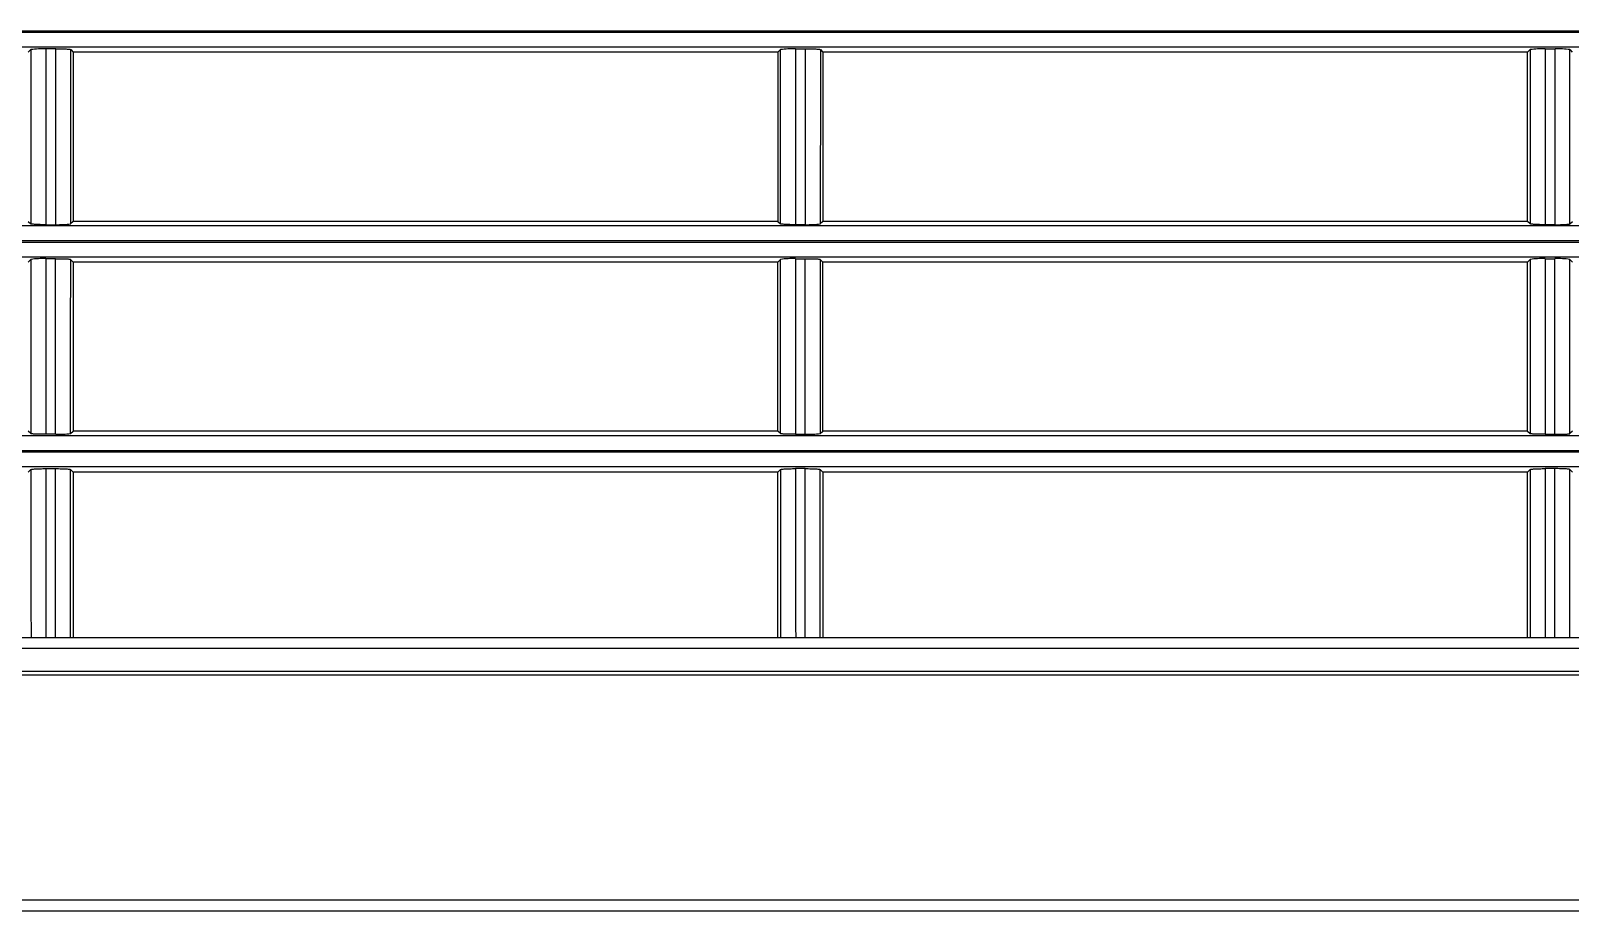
# Model space of a CAD drawing. Header units: centimetres. Extents: x 31 to 22766, y 238 to 3306.
# Drawn here: x 3008.61 to 3018.88, y 2231.05 to 2236.93 of the extents above; entities that cross this region are included whole.
import ezdxf
from ezdxf.xclip import XClip

# ---------------------------------------------------------------- set-up
doc = ezdxf.new("R2010")
doc.units = ezdxf.units.CM
doc.header["$XCLIPFRAME"] = 0

# ---------------------------------------------------------------- blocks, each defined once
blk = doc.blocks.new('fxaq 7.1 kw iç ünite')
at = {"color": 7, "linetype": 'Continuous', "true_color": 0xffffff}
for p, q in [((12603.004, 4096.479), (12685.604, 4096.479)), ((12603.004, 4096.469), (12685.604, 4096.469)), ((12685.479, 4096.369), (12603.129, 4096.369)), ((12608.521, 4096.354), (12608.504, 4096.337)), ((12608.688, 4096.359), (12608.621, 4096.359)), ((12608.688, 4096.359), (12608.698, 4096.359)), ((12608.688, 4096.233), (12608.688, 4096.359)), ((12608.698, 4096.359), (12608.708, 4096.359)), ((12608.708, 4096.359), (12608.717, 4096.359)), ((12608.717, 4096.359), (12608.726, 4096.359)), ((12608.726, 4096.359), (12608.734, 4096.359)), ((12608.734, 4096.359), (12608.743, 4096.358)), ((12608.743, 4096.358), (12608.751, 4096.358)), ((12608.751, 4096.358), (12608.758, 4096.358)), ((12608.758, 4096.358), (12608.764, 4096.357)), ((12608.764, 4096.357), (12608.77, 4096.357)), ((12608.77, 4096.357), (12608.775, 4096.357)), ((12608.775, 4096.357), (12608.779, 4096.356)), ((12608.779, 4096.356), (12608.782, 4096.356)), ((12608.782, 4096.356), (12608.785, 4096.355)), ((12608.785, 4096.355), (12608.786, 4096.355)), ((12608.786, 4096.355), (12608.788, 4096.354)), ((12608.788, 4096.354), (12608.804, 4096.337)), ((12608.804, 4096.337), (12608.804, 4095.207)), ((12613.504, 4096.337), (12608.804, 4096.337)), ((12613.521, 4096.354), (12613.504, 4096.337)), ((12613.504, 4096.337), (12613.504, 4095.207)), ((12613.504, 4096.337), (12613.504, 4096.337)), ((12613.521, 4096.228), (12613.521, 4096.354)), ((12613.621, 4096.359), (12613.688, 4096.359)), ((12613.688, 4096.233), (12613.688, 4096.359)), ((12613.688, 4096.359), (12613.698, 4096.359)), ((12613.698, 4096.359), (12613.708, 4096.359)), ((12613.708, 4096.359), (12613.717, 4096.359)), ((12613.717, 4096.359), (12613.726, 4096.359)), ((12613.726, 4096.359), (12613.734, 4096.359)), ((12613.734, 4096.359), (12613.743, 4096.358)), ((12613.743, 4096.358), (12613.751, 4096.358)), ((12613.751, 4096.358), (12613.758, 4096.358)), ((12613.758, 4096.358), (12613.764, 4096.357)), ((12613.764, 4096.357), (12613.77, 4096.357)), ((12613.77, 4096.357), (12613.775, 4096.357)), ((12613.775, 4096.357), (12613.779, 4096.356)), ((12613.779, 4096.356), (12613.782, 4096.356)), ((12613.782, 4096.356), (12613.785, 4096.355)), ((12613.785, 4096.355), (12613.786, 4096.355)), ((12613.786, 4096.355), (12613.788, 4096.354)), ((12613.788, 4096.354), (12613.788, 4096.228)), ((12613.788, 4096.354), (12613.805, 4096.337)), ((12618.504, 4096.337), (12613.805, 4096.337)), ((12613.805, 4096.337), (12613.805, 4096.337)), ((12613.805, 4096.337), (12613.805, 4095.207)), ((12618.504, 4096.337), (12618.521, 4096.354)), ((12618.504, 4095.207), (12618.504, 4096.337)), ((12618.621, 4096.359), (12618.688, 4096.359)), ((12618.804, 4096.337), (12618.788, 4096.354)), ((12608.688, 4096.112), (12608.688, 4096.233)), ((12613.521, 4096.109), (12613.521, 4096.228)), ((12613.688, 4096.112), (12613.688, 4096.233)), ((12613.788, 4096.228), (12613.788, 4096.109)), ((12608.688, 4095.995), (12608.688, 4096.112)), ((12613.521, 4095.993), (12613.521, 4096.109)), ((12613.688, 4095.995), (12613.688, 4096.112)), ((12613.788, 4096.109), (12613.788, 4095.993)), ((12608.688, 4095.882), (12608.688, 4095.995)), ((12613.521, 4095.881), (12613.521, 4095.993)), ((12613.688, 4095.882), (12613.688, 4095.995)), ((12613.788, 4095.993), (12613.788, 4095.881)), ((12608.688, 4095.77), (12608.688, 4095.882)), ((12613.521, 4095.77), (12613.521, 4095.881)), ((12613.688, 4095.77), (12613.688, 4095.882)), ((12613.788, 4095.881), (12613.788, 4095.77)), ((12608.688, 4095.658), (12608.688, 4095.77)), ((12613.521, 4095.659), (12613.521, 4095.77)), ((12613.688, 4095.658), (12613.688, 4095.77)), ((12613.788, 4095.77), (12613.787, 4095.659)), ((12608.688, 4095.545), (12608.688, 4095.658)), ((12613.521, 4095.547), (12613.521, 4095.659)), ((12613.688, 4095.545), (12613.688, 4095.658)), ((12613.787, 4095.659), (12613.787, 4095.547)), ((12608.688, 4095.43), (12608.688, 4095.545)), ((12613.522, 4095.433), (12613.521, 4095.547)), ((12613.688, 4095.43), (12613.688, 4095.545)), ((12613.787, 4095.547), (12613.787, 4095.433)), ((12608.688, 4095.31), (12608.688, 4095.43)), ((12613.522, 4095.314), (12613.522, 4095.433)), ((12613.688, 4095.31), (12613.688, 4095.43)), ((12613.787, 4095.433), (12613.787, 4095.314)), ((12608.688, 4095.185), (12608.688, 4095.31)), ((12613.522, 4095.19), (12613.522, 4095.314)), ((12613.688, 4095.185), (12613.688, 4095.31)), ((12613.787, 4095.314), (12613.787, 4095.19)), ((12608.504, 4095.207), (12608.522, 4095.19)), ((12608.804, 4095.207), (12608.787, 4095.19)), ((12613.504, 4095.207), (12608.804, 4095.207)), ((12613.504, 4095.207), (12613.522, 4095.19)), ((12613.504, 4095.207), (12613.504, 4095.207)), ((12613.805, 4095.207), (12613.787, 4095.19)), ((12613.805, 4095.207), (12613.805, 4095.207)), ((12618.504, 4095.207), (12613.805, 4095.207)), ((12618.522, 4095.19), (12618.504, 4095.207)), ((12618.787, 4095.19), (12618.804, 4095.207)), ((12603.129, 4095.179), (12685.479, 4095.179)), ((12608.523, 4095.19), (12608.522, 4095.19)), ((12608.525, 4095.189), (12608.523, 4095.19)), ((12608.527, 4095.189), (12608.525, 4095.189)), ((12608.53, 4095.188), (12608.527, 4095.189)), ((12608.535, 4095.188), (12608.53, 4095.188)), ((12608.539, 4095.188), (12608.535, 4095.188)), ((12608.545, 4095.187), (12608.539, 4095.188)), ((12608.552, 4095.187), (12608.545, 4095.187)), ((12608.559, 4095.186), (12608.552, 4095.187)), ((12608.567, 4095.186), (12608.559, 4095.186)), ((12608.575, 4095.186), (12608.567, 4095.186)), ((12608.584, 4095.186), (12608.575, 4095.186)), ((12608.593, 4095.185), (12608.584, 4095.186)), ((12608.602, 4095.185), (12608.593, 4095.185)), ((12608.611, 4095.185), (12608.602, 4095.185)), ((12608.621, 4095.185), (12608.611, 4095.185)), ((12608.621, 4095.185), (12608.688, 4095.185)), ((12613.523, 4095.19), (12613.522, 4095.19)), ((12613.525, 4095.189), (12613.523, 4095.19)), ((12613.527, 4095.189), (12613.525, 4095.189)), ((12613.53, 4095.188), (12613.527, 4095.189)), ((12613.535, 4095.188), (12613.53, 4095.188)), ((12613.539, 4095.188), (12613.535, 4095.188)), ((12613.545, 4095.187), (12613.539, 4095.188)), ((12613.552, 4095.187), (12613.545, 4095.187)), ((12613.559, 4095.186), (12613.552, 4095.187)), ((12613.567, 4095.186), (12613.559, 4095.186)), ((12613.575, 4095.186), (12613.567, 4095.186)), ((12613.584, 4095.186), (12613.575, 4095.186)), ((12613.593, 4095.185), (12613.584, 4095.186)), ((12613.602, 4095.185), (12613.593, 4095.185)), ((12613.611, 4095.185), (12613.602, 4095.185)), ((12613.621, 4095.185), (12613.611, 4095.185)), ((12613.688, 4095.185), (12613.621, 4095.185)), ((12618.523, 4095.19), (12618.522, 4095.19)), ((12618.525, 4095.189), (12618.523, 4095.19)), ((12618.527, 4095.189), (12618.525, 4095.189)), ((12618.53, 4095.188), (12618.527, 4095.189)), ((12618.535, 4095.188), (12618.53, 4095.188)), ((12618.539, 4095.188), (12618.535, 4095.188)), ((12618.545, 4095.187), (12618.539, 4095.188)), ((12618.552, 4095.187), (12618.545, 4095.187)), ((12618.559, 4095.186), (12618.552, 4095.187)), ((12618.567, 4095.186), (12618.559, 4095.186)), ((12618.575, 4095.186), (12618.567, 4095.186)), ((12618.584, 4095.186), (12618.575, 4095.186)), ((12618.593, 4095.185), (12618.584, 4095.186)), ((12618.602, 4095.185), (12618.593, 4095.185)), ((12618.611, 4095.185), (12618.602, 4095.185)), ((12618.621, 4095.185), (12618.611, 4095.185)), ((12618.688, 4095.185), (12618.621, 4095.185)), ((12618.688, 4095.185), (12618.698, 4095.185)), ((12618.698, 4095.185), (12618.707, 4095.185)), ((12618.707, 4095.185), (12618.716, 4095.185)), ((12618.716, 4095.185), (12618.725, 4095.186)), ((12618.725, 4095.186), (12618.734, 4095.186)), ((12618.734, 4095.186), (12618.742, 4095.186)), ((12618.742, 4095.186), (12618.75, 4095.186)), ((12618.75, 4095.186), (12618.757, 4095.187)), ((12618.757, 4095.187), (12618.764, 4095.187)), ((12618.764, 4095.187), (12618.769, 4095.188)), ((12618.769, 4095.188), (12618.774, 4095.188)), ((12618.774, 4095.188), (12618.779, 4095.188)), ((12618.779, 4095.188), (12618.782, 4095.189)), ((12618.782, 4095.189), (12618.784, 4095.189)), ((12618.784, 4095.189), (12618.786, 4095.19)), ((12618.786, 4095.19), (12618.787, 4095.19)), ((12603.004, 4095.079), (12685.604, 4095.079)), ((12603.004, 4095.069), (12685.604, 4095.069)), ((12685.479, 4094.969), (12603.129, 4094.969)), ((12608.522, 4094.953), (12608.504, 4094.935)), ((12608.687, 4094.958), (12608.621, 4094.958)), ((12608.687, 4094.958), (12608.698, 4094.958)), ((12608.687, 4094.831), (12608.687, 4094.958)), ((12608.698, 4094.958), (12608.708, 4094.958)), ((12608.708, 4094.958), (12608.717, 4094.958)), ((12608.717, 4094.958), (12608.726, 4094.958)), ((12608.726, 4094.958), (12608.734, 4094.957)), ((12608.734, 4094.957), (12608.743, 4094.957)), ((12608.743, 4094.957), (12608.751, 4094.957)), ((12608.751, 4094.957), (12608.758, 4094.956)), ((12608.758, 4094.956), (12608.764, 4094.956)), ((12608.764, 4094.956), (12608.77, 4094.956)), ((12608.77, 4094.956), (12608.775, 4094.955)), ((12608.775, 4094.955), (12608.779, 4094.955)), ((12608.779, 4094.955), (12608.782, 4094.954)), ((12608.782, 4094.954), (12608.784, 4094.954)), ((12608.784, 4094.954), (12608.786, 4094.953)), ((12608.786, 4094.953), (12608.787, 4094.953)), ((12608.787, 4094.953), (12608.804, 4094.935)), ((12613.504, 4094.935), (12608.804, 4094.935)), ((12608.804, 4094.935), (12608.804, 4093.808)), ((12613.522, 4094.953), (12613.504, 4094.935)), ((12613.504, 4093.808), (12613.504, 4094.935)), ((12613.504, 4094.935), (12613.504, 4094.935)), ((12613.522, 4094.827), (12613.522, 4094.953)), ((12613.621, 4094.958), (12613.687, 4094.958)), ((12613.687, 4094.831), (12613.687, 4094.958)), ((12613.687, 4094.958), (12613.698, 4094.958)), ((12613.698, 4094.958), (12613.708, 4094.958)), ((12613.708, 4094.958), (12613.717, 4094.958)), ((12613.717, 4094.958), (12613.726, 4094.958)), ((12613.726, 4094.958), (12613.734, 4094.957)), ((12613.734, 4094.957), (12613.743, 4094.957)), ((12613.743, 4094.957), (12613.751, 4094.957)), ((12613.751, 4094.957), (12613.758, 4094.956)), ((12613.758, 4094.956), (12613.764, 4094.956)), ((12613.764, 4094.956), (12613.77, 4094.956)), ((12613.77, 4094.956), (12613.775, 4094.955)), ((12613.775, 4094.955), (12613.779, 4094.955)), ((12613.779, 4094.955), (12613.782, 4094.954)), ((12613.782, 4094.954), (12613.784, 4094.954)), ((12613.784, 4094.954), (12613.786, 4094.953)), ((12613.786, 4094.953), (12613.787, 4094.953)), ((12613.787, 4094.953), (12613.805, 4094.935)), ((12613.787, 4094.953), (12613.787, 4094.827)), ((12613.805, 4093.808), (12613.805, 4094.935)), ((12613.805, 4094.935), (12613.805, 4094.935)), ((12618.504, 4094.935), (12613.805, 4094.935)), ((12618.504, 4094.935), (12618.522, 4094.953)), ((12618.504, 4093.808), (12618.504, 4094.935)), ((12618.621, 4094.958), (12618.687, 4094.958)), ((12618.804, 4094.935), (12618.787, 4094.953)), ((12608.687, 4094.71), (12608.687, 4094.831)), ((12613.522, 4094.707), (12613.522, 4094.827)), ((12613.687, 4094.71), (12613.687, 4094.831)), ((12613.787, 4094.827), (12613.787, 4094.707)), ((12608.687, 4094.594), (12608.687, 4094.71)), ((12613.522, 4094.592), (12613.522, 4094.707)), ((12613.687, 4094.594), (12613.687, 4094.71)), ((12613.787, 4094.707), (12613.787, 4094.592)), ((12608.687, 4094.481), (12608.687, 4094.594)), ((12613.522, 4094.479), (12613.522, 4094.592)), ((12613.687, 4094.481), (12613.687, 4094.594)), ((12613.787, 4094.592), (12613.787, 4094.479)), ((12608.687, 4094.369), (12608.687, 4094.481)), ((12613.687, 4094.369), (12613.687, 4094.481)), ((12613.522, 4094.369), (12613.522, 4094.479)), ((12613.787, 4094.479), (12613.787, 4094.369)), ((12608.687, 4094.257), (12608.687, 4094.369)), ((12613.522, 4094.258), (12613.522, 4094.369)), ((12613.687, 4094.257), (12613.687, 4094.369)), ((12613.787, 4094.369), (12613.787, 4094.258)), ((12608.687, 4094.145), (12608.687, 4094.257)), ((12613.522, 4094.147), (12613.522, 4094.258)), ((12613.687, 4094.145), (12613.687, 4094.257)), ((12613.787, 4094.258), (12613.787, 4094.147)), ((12608.687, 4094.029), (12608.687, 4094.145)), ((12613.522, 4094.033), (12613.522, 4094.147)), ((12613.687, 4094.029), (12613.687, 4094.145)), ((12613.787, 4094.147), (12613.787, 4094.033)), ((12608.687, 4093.91), (12608.687, 4094.029)), ((12613.522, 4093.914), (12613.522, 4094.033)), ((12613.687, 4093.91), (12613.687, 4094.029)), ((12613.787, 4094.033), (12613.787, 4093.914)), ((12608.687, 4093.786), (12608.687, 4093.91)), ((12613.522, 4093.791), (12613.522, 4093.914)), ((12613.687, 4093.786), (12613.687, 4093.91)), ((12613.787, 4093.914), (12613.787, 4093.791)), ((12603.129, 4093.779), (12685.479, 4093.779)), ((12608.522, 4093.791), (12608.504, 4093.808)), ((12608.523, 4093.79), (12608.522, 4093.791)), ((12608.525, 4093.79), (12608.523, 4093.79)), ((12608.528, 4093.789), (12608.525, 4093.79)), ((12608.531, 4093.789), (12608.528, 4093.789)), ((12608.535, 4093.789), (12608.531, 4093.789)), ((12608.54, 4093.788), (12608.535, 4093.789)), ((12608.545, 4093.788), (12608.54, 4093.788)), ((12608.552, 4093.787), (12608.545, 4093.788)), ((12608.559, 4093.787), (12608.552, 4093.787)), ((12608.567, 4093.787), (12608.559, 4093.787)), ((12608.575, 4093.786), (12608.567, 4093.787)), ((12608.584, 4093.786), (12608.575, 4093.786)), ((12608.593, 4093.786), (12608.584, 4093.786)), ((12608.602, 4093.786), (12608.593, 4093.786)), ((12608.612, 4093.786), (12608.602, 4093.786)), ((12608.622, 4093.786), (12608.612, 4093.786)), ((12608.687, 4093.786), (12608.622, 4093.786)), ((12608.787, 4093.791), (12608.804, 4093.808)), ((12613.504, 4093.808), (12608.804, 4093.808)), ((12613.504, 4093.808), (12613.504, 4093.808)), ((12613.522, 4093.791), (12613.504, 4093.808)), ((12613.523, 4093.79), (12613.522, 4093.791)), ((12613.525, 4093.79), (12613.523, 4093.79)), ((12613.528, 4093.789), (12613.525, 4093.79)), ((12613.531, 4093.789), (12613.528, 4093.789)), ((12613.535, 4093.789), (12613.531, 4093.789)), ((12613.54, 4093.788), (12613.535, 4093.789)), ((12613.545, 4093.788), (12613.54, 4093.788)), ((12613.552, 4093.787), (12613.545, 4093.788)), ((12613.559, 4093.787), (12613.552, 4093.787)), ((12613.567, 4093.787), (12613.559, 4093.787)), ((12613.575, 4093.786), (12613.567, 4093.787)), ((12613.584, 4093.786), (12613.575, 4093.786)), ((12613.593, 4093.786), (12613.584, 4093.786)), ((12613.602, 4093.786), (12613.593, 4093.786)), ((12613.612, 4093.786), (12613.602, 4093.786)), ((12613.622, 4093.786), (12613.612, 4093.786)), ((12613.622, 4093.786), (12613.687, 4093.786)), ((12613.787, 4093.791), (12613.805, 4093.808)), ((12613.805, 4093.808), (12613.805, 4093.808)), ((12618.504, 4093.808), (12613.805, 4093.808)), ((12618.504, 4093.808), (12618.522, 4093.791)), ((12618.523, 4093.79), (12618.522, 4093.791)), ((12618.525, 4093.79), (12618.523, 4093.79)), ((12618.528, 4093.789), (12618.525, 4093.79)), ((12618.531, 4093.789), (12618.528, 4093.789)), ((12618.535, 4093.789), (12618.531, 4093.789)), ((12618.54, 4093.788), (12618.535, 4093.789)), ((12618.545, 4093.788), (12618.54, 4093.788)), ((12618.552, 4093.787), (12618.545, 4093.788)), ((12618.559, 4093.787), (12618.552, 4093.787)), ((12618.567, 4093.787), (12618.559, 4093.787)), ((12618.575, 4093.786), (12618.567, 4093.787)), ((12618.584, 4093.786), (12618.575, 4093.786)), ((12618.593, 4093.786), (12618.584, 4093.786)), ((12618.602, 4093.786), (12618.593, 4093.786)), ((12618.612, 4093.786), (12618.602, 4093.786)), ((12618.622, 4093.786), (12618.612, 4093.786)), ((12618.622, 4093.786), (12618.687, 4093.786)), ((12618.687, 4093.786), (12618.697, 4093.786)), ((12618.697, 4093.786), (12618.707, 4093.786)), ((12618.707, 4093.786), (12618.716, 4093.786)), ((12618.716, 4093.786), (12618.725, 4093.786)), ((12618.725, 4093.786), (12618.734, 4093.786)), ((12618.734, 4093.786), (12618.742, 4093.787)), ((12618.742, 4093.787), (12618.75, 4093.787)), ((12618.75, 4093.787), (12618.757, 4093.787)), ((12618.757, 4093.787), (12618.763, 4093.788)), ((12618.763, 4093.788), (12618.769, 4093.788)), ((12618.769, 4093.788), (12618.774, 4093.789)), ((12618.774, 4093.789), (12618.778, 4093.789)), ((12618.778, 4093.789), (12618.781, 4093.789)), ((12618.781, 4093.789), (12618.784, 4093.79)), ((12618.784, 4093.79), (12618.786, 4093.79)), ((12618.786, 4093.79), (12618.787, 4093.791)), ((12618.804, 4093.808), (12618.787, 4093.791)), ((12603.004, 4093.679), (12685.604, 4093.679)), ((12603.004, 4093.669), (12685.604, 4093.669)), ((12685.48, 4093.569), (12603.129, 4093.569)), ((12608.558, 4093.555), (12608.566, 4093.556)), ((12608.566, 4093.556), (12608.574, 4093.556)), ((12608.574, 4093.556), (12608.583, 4093.556)), ((12608.583, 4093.556), (12608.592, 4093.556)), ((12608.592, 4093.556), (12608.602, 4093.557)), ((12608.602, 4093.557), (12608.611, 4093.557)), ((12608.611, 4093.557), (12608.622, 4093.557)), ((12608.622, 4093.557), (12608.687, 4093.557)), ((12608.687, 4093.435), (12608.687, 4093.557)), ((12608.687, 4093.557), (12608.698, 4093.557)), ((12608.698, 4093.557), (12608.707, 4093.557)), ((12608.707, 4093.557), (12608.717, 4093.556)), ((12608.717, 4093.556), (12608.726, 4093.556)), ((12608.726, 4093.556), (12608.734, 4093.556)), ((12608.734, 4093.556), (12608.743, 4093.556)), ((12608.743, 4093.556), (12608.751, 4093.555)), ((12613.558, 4093.555), (12613.566, 4093.556)), ((12613.566, 4093.556), (12613.574, 4093.556)), ((12613.574, 4093.556), (12613.583, 4093.556)), ((12613.583, 4093.556), (12613.592, 4093.556)), ((12613.592, 4093.556), (12613.602, 4093.557)), ((12613.602, 4093.557), (12613.611, 4093.557)), ((12613.611, 4093.557), (12613.622, 4093.557)), ((12613.687, 4093.557), (12613.622, 4093.557)), ((12613.687, 4093.557), (12613.698, 4093.557)), ((12613.687, 4093.435), (12613.687, 4093.557)), ((12613.698, 4093.557), (12613.707, 4093.557)), ((12613.707, 4093.557), (12613.717, 4093.556)), ((12613.717, 4093.556), (12613.726, 4093.556)), ((12613.726, 4093.556), (12613.734, 4093.556)), ((12613.734, 4093.556), (12613.743, 4093.556)), ((12613.743, 4093.556), (12613.751, 4093.555)), ((12618.558, 4093.555), (12618.566, 4093.556)), ((12618.566, 4093.556), (12618.574, 4093.556)), ((12618.574, 4093.556), (12618.583, 4093.556)), ((12618.583, 4093.556), (12618.592, 4093.556)), ((12618.592, 4093.556), (12618.602, 4093.557)), ((12618.602, 4093.557), (12618.611, 4093.557)), ((12618.611, 4093.557), (12618.622, 4093.557)), ((12618.687, 4093.557), (12618.622, 4093.557)), ((12618.698, 4093.557), (12618.687, 4093.557)), ((12618.707, 4093.557), (12618.698, 4093.557)), ((12618.717, 4093.556), (12618.707, 4093.557)), ((12618.726, 4093.556), (12618.717, 4093.556)), ((12618.735, 4093.556), (12618.726, 4093.556)), ((12618.743, 4093.556), (12618.735, 4093.556)), ((12618.751, 4093.555), (12618.743, 4093.556)), ((12608.504, 4093.533), (12608.522, 4093.551)), ((12608.522, 4093.551), (12608.523, 4093.552)), ((12608.523, 4093.552), (12608.525, 4093.552)), ((12608.525, 4093.552), (12608.527, 4093.553)), ((12608.527, 4093.553), (12608.531, 4093.553)), ((12608.531, 4093.553), (12608.534, 4093.554)), ((12608.534, 4093.554), (12608.539, 4093.554)), ((12608.539, 4093.554), (12608.545, 4093.555)), ((12608.545, 4093.555), (12608.551, 4093.555)), ((12608.551, 4093.555), (12608.558, 4093.555)), ((12608.751, 4093.555), (12608.758, 4093.555)), ((12608.758, 4093.555), (12608.764, 4093.555)), ((12608.764, 4093.555), (12608.77, 4093.554)), ((12608.77, 4093.554), (12608.774, 4093.554)), ((12608.774, 4093.554), (12608.778, 4093.553)), ((12608.778, 4093.553), (12608.781, 4093.553)), ((12608.781, 4093.553), (12608.784, 4093.552)), ((12608.784, 4093.552), (12608.785, 4093.552)), ((12608.785, 4093.552), (12608.787, 4093.551)), ((12608.804, 4093.533), (12608.787, 4093.551)), ((12613.504, 4093.533), (12608.804, 4093.533)), ((12608.804, 4093.533), (12608.804, 4092.429)), ((12613.504, 4093.533), (12613.522, 4093.551)), ((12613.504, 4093.533), (12613.504, 4093.533)), ((12613.504, 4093.413), (12613.504, 4093.533)), ((12613.522, 4093.551), (12613.523, 4093.552)), ((12613.523, 4093.552), (12613.525, 4093.552)), ((12613.525, 4093.552), (12613.527, 4093.553)), ((12613.527, 4093.553), (12613.531, 4093.553)), ((12613.531, 4093.553), (12613.534, 4093.554)), ((12613.534, 4093.554), (12613.539, 4093.554)), ((12613.539, 4093.554), (12613.545, 4093.555)), ((12613.545, 4093.555), (12613.551, 4093.555)), ((12613.551, 4093.555), (12613.558, 4093.555)), ((12613.751, 4093.555), (12613.758, 4093.555)), ((12613.758, 4093.555), (12613.764, 4093.555)), ((12613.764, 4093.555), (12613.77, 4093.554)), ((12613.77, 4093.554), (12613.774, 4093.554)), ((12613.774, 4093.554), (12613.778, 4093.553)), ((12613.778, 4093.553), (12613.781, 4093.553)), ((12613.781, 4093.553), (12613.784, 4093.552)), ((12613.784, 4093.552), (12613.785, 4093.552)), ((12613.785, 4093.552), (12613.787, 4093.551)), ((12613.805, 4093.533), (12613.787, 4093.551)), ((12618.504, 4093.533), (12613.805, 4093.533)), ((12613.805, 4093.533), (12613.805, 4093.533)), ((12618.522, 4093.551), (12618.504, 4093.533)), ((12618.504, 4092.429), (12618.504, 4093.533)), ((12618.522, 4093.551), (12618.523, 4093.552)), ((12618.523, 4093.552), (12618.525, 4093.552)), ((12618.525, 4093.552), (12618.527, 4093.553)), ((12618.527, 4093.553), (12618.531, 4093.553)), ((12618.531, 4093.553), (12618.534, 4093.554)), ((12618.534, 4093.554), (12618.539, 4093.554)), ((12618.539, 4093.554), (12618.545, 4093.555)), ((12618.545, 4093.555), (12618.551, 4093.555)), ((12618.551, 4093.555), (12618.558, 4093.555)), ((12618.758, 4093.555), (12618.751, 4093.555)), ((12618.764, 4093.555), (12618.758, 4093.555)), ((12618.77, 4093.554), (12618.764, 4093.555)), ((12618.774, 4093.554), (12618.77, 4093.554)), ((12618.778, 4093.553), (12618.774, 4093.554)), ((12618.781, 4093.553), (12618.778, 4093.553)), ((12618.784, 4093.552), (12618.781, 4093.553)), ((12618.786, 4093.552), (12618.784, 4093.552)), ((12618.787, 4093.551), (12618.786, 4093.552)), ((12618.787, 4093.551), (12618.804, 4093.533)), ((12608.687, 4093.318), (12608.687, 4093.435)), ((12613.504, 4093.299), (12613.504, 4093.413)), ((12613.687, 4093.318), (12613.687, 4093.435)), ((12608.687, 4093.206), (12608.687, 4093.318)), ((12613.504, 4093.19), (12613.504, 4093.299)), ((12613.687, 4093.206), (12613.687, 4093.318)), ((12608.687, 4093.097), (12608.687, 4093.206)), ((12613.504, 4093.083), (12613.504, 4093.19)), ((12613.687, 4093.097), (12613.687, 4093.206)), ((12608.687, 4092.989), (12608.687, 4093.097)), ((12613.504, 4092.978), (12613.504, 4093.083)), ((12613.687, 4092.989), (12613.687, 4093.097)), ((12608.687, 4092.882), (12608.687, 4092.989)), ((12613.504, 4092.873), (12613.504, 4092.978)), ((12613.687, 4092.882), (12613.687, 4092.989)), ((12608.687, 4092.774), (12608.687, 4092.882)), ((12613.504, 4092.767), (12613.504, 4092.873)), ((12613.687, 4092.774), (12613.687, 4092.882)), ((12608.687, 4092.663), (12608.687, 4092.774)), ((12613.504, 4092.658), (12613.504, 4092.767)), ((12613.687, 4092.663), (12613.687, 4092.774)), ((12608.687, 4092.549), (12608.687, 4092.663)), ((12613.504, 4092.546), (12613.504, 4092.658)), ((12613.687, 4092.549), (12613.687, 4092.663)), ((12608.687, 4092.429), (12608.687, 4092.549)), ((12613.504, 4092.429), (12613.504, 4092.546)), ((12613.687, 4092.429), (12613.687, 4092.549)), ((12603.129, 4092.429), (12685.479, 4092.429)), ((12685.504, 4092.356), (12603.104, 4092.356)), ((12598.586, 4092.206), (12700.222, 4092.206)), ((12685.524, 4092.179), (12603.084, 4092.179)), ((12603.627, 4090.679), (12684.872, 4090.679)), ((12684.872, 4090.603), (12603.627, 4090.603))]:
    blk.add_line(p, q, dxfattribs=at)
for centre, radius, start, end in [((12608.609, 4095.65), 0.709, 88.9837, 97.0701), ((36704.998, 4101.983), 24096.477, 180.013383, 180.01615), ((39357.868, 4102.558), 26749.248, 180.013277, 180.015792), ((-11475.77, 4101.98), 24084.559, 359.983849, 359.986617), ((12613.609, 4095.65), 0.709, 88.9837, 97.0701), ((39362.873, 4102.558), 26749.252, 180.013277, 180.015792), ((12618.609, 4095.65), 0.709, 88.9837, 97.0701), ((36714.975, 4101.983), 24096.454, 180.013383, 180.01615), ((39367.839, 4102.558), 26749.219, 180.013277, 180.015792), ((-14130.529, 4102.558), 26749.218, 359.984208, 359.986723), ((12618.7, 4095.65), 0.709, 82.9299, 91.0163), ((-11477.66, 4101.983), 24096.448, 359.98385, 359.986617), ((12608.701, 4095.898), 0.713, 268.9468, 276.9889), ((12613.701, 4095.898), 0.713, 268.9468, 276.9889), ((12608.61, 4094.251), 0.708, 89.0477, 97.1485), ((32609.5, 4100.871), 20000.979, 180.016955, 180.020283), ((35347.386, 4101.642), 22738.765, 180.016841, 180.019795), ((-7379.191, 4100.867), 19987.979, 359.979716, 359.983046), ((12613.61, 4094.251), 0.708, 89.0477, 97.1485), ((35352.38, 4101.642), 22738.76, 180.016841, 180.019795), ((12618.61, 4094.251), 0.708, 89.0477, 97.1485), ((32619.49, 4100.871), 20000.97, 180.016955, 180.020283), ((35357.368, 4101.642), 22738.748, 180.016841, 180.019795), ((-10120.054, 4101.642), 22738.742, 359.980205, 359.983159), ((12618.699, 4094.251), 0.708, 82.8515, 90.9523), ((-7382.186, 4100.871), 20000.974, 359.979717, 359.983045), ((12608.7, 4094.498), 0.712, 269.0016, 277.0519), ((12613.7, 4094.498), 0.712, 269.0016, 277.0519), ((31493.092, 4100.528), 18884.472, 180.02115, 180.024572), ((31498.093, 4100.528), 18884.472, 180.02115, 180.024572), ((31503.108, 4100.528), 18884.487, 180.02115, 180.024572), ((-6265.797, 4100.528), 18884.485, 359.975428, 359.97885), ((28275.319, 4099.356), 15666.798, 180.02123, 180.025334), ((-3022.896, 4099.342), 15631.684, 359.974661, 359.978774), ((28280.318, 4099.356), 15666.797, 180.02123, 180.025334), ((-3017.895, 4099.342), 15631.683, 359.974661, 359.978774), ((98220.404, 4098.558), 85606.6, 180.003363, 180.004102), ((28285.325, 4099.356), 15666.804, 180.02123, 180.025334), ((-3048.017, 4099.356), 15666.805, 359.974666, 359.97877)]:
    blk.add_arc(centre, radius, start, end, dxfattribs=at)
blk = doc.blocks.new('G$CCD2FF134')
blk.add_blockref('fxaq 7.1 kw iç ünite', (-13306.935, -4131.579))

msp = doc.modelspace()

# ---------------------------------------------------------------- block references
ref = msp.add_blockref('G$CCD2FF134', (3707.025, 2272.025))
XClip(ref).set_block_clipping_path([(-3470.0000000001, -1889.9999999982), (349.9999999999, 300.0000000019)])

doc.saveas('drawing.dxf')
